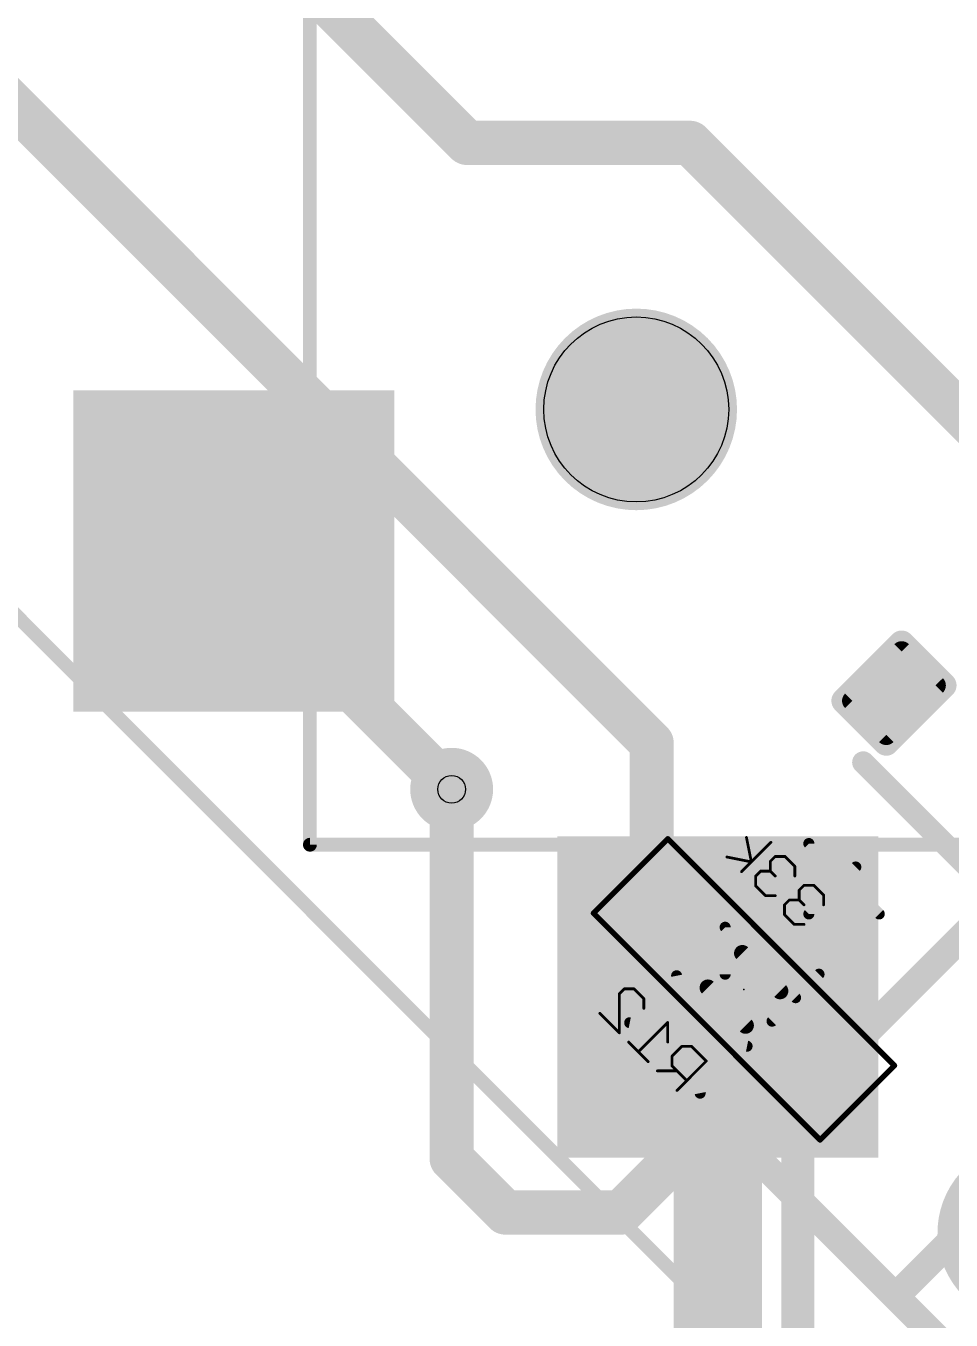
# Model space of a CAD drawing. Extents: x -76 to 580, y -41 to 95.
# Drawn here: x -33.9 to -25.39, y 14.07 to 25.97 of the extents above; entities that cross this region are included whole.
import ezdxf

# ---------------------------------------------------------------- set-up
doc = ezdxf.new("R2010")
doc.units = 0
for name, color, linetype in [('1', 22, 'CONTINUOUS'), ('16', 175, 'CONTINUOUS'), ('17', 82, 'CONTINUOUS'), ('18', 82, 'CONTINUOUS'), ('20', 7, 'CONTINUOUS'), ('21', 32, 'CONTINUOUS'), ('24', 7, 'CONTINUOUS'), ('25', 253, 'CONTINUOUS'), ('26', 253, 'CONTINUOUS'), ('28', 253, 'CONTINUOUS'), ('29', 253, 'CONTINUOUS'), ('30', 253, 'CONTINUOUS'), ('31', 253, 'CONTINUOUS'), ('32', 253, 'CONTINUOUS'), ('36', 253, 'CONTINUOUS'), ('40', 175, 'CONTINUOUS'), ('44', 253, 'CONTINUOUS'), ('51', 53, 'CONTINUOUS'), ('52', 253, 'CONTINUOUS')]:
    doc.layers.add(name, color=color, linetype=linetype)

# ---------------------------------------------------------------- blocks, each defined once
blk = doc.blocks.new('RECT100800X132800R30')
at = {"const_width": 0.0945}
blk.add_lwpolyline([(0.2677, -0.3205), (0.2677, 0.3205, 0.4142), (0.2205, 0.3678), (-0.2205, 0.3678, 0.4142), (-0.2677, 0.3205), (-0.2677, -0.3205, 0.4142), (-0.2205, -0.3678), (0.2205, -0.3678, 0.4142)], format="xyb", close=True, dxfattribs=at)
blk.add_solid([(-0.2441, -0.3441), (0.2441, -0.3441), (-0.2441, 0.3441), (0.2441, 0.3441)])
blk = doc.blocks.new('RECT125184X157184R30')
at = {"const_width": 0.1174}
blk.add_lwpolyline([(0.3325, -0.3738), (0.3325, 0.3738, 0.4142), (0.2738, 0.4325), (-0.2738, 0.4325, 0.4142), (-0.3325, 0.3738), (-0.3325, -0.3738, 0.4142), (-0.2738, -0.4325), (0.2738, -0.4325, 0.4142)], format="xyb", close=True, dxfattribs=at)
blk.add_solid([(-0.2992, -0.3992), (0.2992, -0.3992), (-0.2992, 0.3992), (0.2992, 0.3992)])
blk = doc.blocks.new('RECT')
blk.add_solid([(-0.5, -0.5), (0.5, -0.5), (-0.5, 0.5), (0.5, 0.5)])
blk = doc.blocks.new('LONGP100')
at = {"const_width": 1}
blk.add_lwpolyline([(-0.5, 0), (0.5, 0)], dxfattribs=at)
at = {"const_width": 0.5}
for points in [[(-0.5, 0.25, 1), (-0.5, -0.25)], [(0.5, -0.25, 1), (0.5, 0.25)]]:
    blk.add_lwpolyline(points, format="xyb", dxfattribs=at)
blk = doc.blocks.new('ROUNDV')
at = {"const_width": 0.5}
blk.add_lwpolyline([(0, -0.25, 1), (0, 0.25, 1), (0, -0.25)], format="xyb", dxfattribs=at)

msp = doc.modelspace()

# ---------------------------------------------------------------- linework, layer by layer
at = {"layer": '1'}
for points, const_width in [([(-31.9843, 20.9534), (-31.9843, 21.1411)], 0.4064), ([(-29.9813, 18.9505), (-31.9843, 20.9534)], 0.4064), ([(-27.5343, 13.5336), (-27.5343, 17.0411)], 0.8128)]:
    msp.add_lwpolyline(points, dxfattribs=dict(at, const_width=const_width))
for points, const_width in [([(-31.8827, 21.1411, 1), (-32.0859, 21.1411)], 0.2032), ([(-32.0859, 20.9534, 1), (-31.8827, 20.9534)], 0.2032), ([(-31.9124, 21.0252, 1), (-32.0561, 20.8816)], 0.2032), ([(-30.0532, 18.8786, 1), (-29.9095, 19.0223)], 0.2032), ([(-27.3311, 17.0411, 1), (-27.7375, 17.0411)], 0.4064)]:
    msp.add_lwpolyline(points, format="xyb", dxfattribs=dict(at, const_width=const_width))
at = {"layer": '16'}
for points, const_width in [([(-29.8399, 24.8902), (-35.5675, 30.6177)], 0.4064), ([(-28.1428, 19.3747), (-34.3654, 25.5973)], 0.4064), ([(-29.8399, 24.8902), (-27.7893, 24.8902)], 0.4064), ([(-27.7893, 24.8902), (-24.2184, 21.3193)], 0.4064), ([(-28.1428, 18.0312), (-28.1428, 19.3747)], 0.4064), ([(-29.9813, 15.5563), (-29.9813, 18.9505)], 0.4064), ([(-27.7186, 17.607), (-28.1428, 18.0312)], 0.4064), ([(-27.7186, 17.607), (-27.7539, 17.5716)], 0.254), ([(-26.7993, 16.6877), (-26.8347, 16.6524)], 0.4064), ([(-26.8347, 16.6524), (-28.4257, 15.0614)], 0.4064), ([(-26.7993, 6.0104), (-26.7993, 16.6877)], 0.3048), ([(-29.4864, 15.0614), (-29.9813, 15.5563)], 0.4064), ([(-28.4257, 15.0614), (-29.4864, 15.0614)], 0.4064)]:
    msp.add_lwpolyline(points, dxfattribs=dict(at, const_width=const_width))
for points, const_width in [([(-29.8399, 24.9918, 1), (-29.8399, 24.7886)], 0.2032), ([(-27.7175, 24.962, 1), (-27.8611, 24.8183)], 0.2032), ([(-27.7893, 24.7886, 1), (-27.7893, 24.9918)], 0.2032), ([(-29.9117, 24.8183, 1), (-29.7681, 24.962)], 0.2032), ([(-28.0412, 19.3747, 1), (-28.2444, 19.3747)], 0.2032), ([(-28.2147, 19.3029, 1), (-28.071, 19.4466)], 0.2032), ([(-29.8797, 18.9505, 1), (-30.0829, 18.9505)], 0.2032), ([(-28.071, 18.1031, 1), (-28.2147, 17.9594)], 0.2032), ([(-28.2444, 18.0312, 1), (-28.0412, 18.0312)], 0.2032), ([(-27.7904, 17.5351, 1), (-27.6467, 17.6788)], 0.2032), ([(-27.6737, 17.5621, 1), (-27.7635, 17.6519)], 0.127), ([(-27.7988, 17.6165, 1), (-27.709, 17.5267)], 0.127), ([(-26.7275, 16.6159, 1), (-26.8712, 16.7596)], 0.2032), ([(-26.9065, 16.7242, 1), (-26.7629, 16.5805)], 0.2032), ([(-26.7629, 16.5805, 1), (-26.9065, 16.7242)], 0.2032), ([(-26.7231, 16.6877, 1), (-26.8755, 16.6877)], 0.1524), ([(-29.9095, 15.6282, 1), (-30.0532, 15.4845)], 0.2032), ([(-30.0829, 15.5563, 1), (-29.8797, 15.5563)], 0.2032), ([(-29.4864, 15.163, 1), (-29.4864, 14.9598)], 0.2032), ([(-29.5582, 14.9895, 1), (-29.4145, 15.1332)], 0.2032), ([(-28.4975, 15.1332, 1), (-28.3538, 14.9895)], 0.2032), ([(-28.4257, 14.9598, 1), (-28.4257, 15.163)], 0.2032)]:
    msp.add_lwpolyline(points, format="xyb", dxfattribs=dict(at, const_width=const_width))
at = {"layer": '20'}
msp.add_circle((-28.2843, 22.4411), 0.85, dxfattribs=at)
at = {"layer": '21', "const_width": 0.254}
for points in [[(-27.2484, 15.6377), (-21.8602, 21.0258)], [(-25.9013, 14.2906), (-20.5132, 19.6788)], [(-25.9013, 14.2906), (-27.2484, 15.6377)], [(-22.7582, 11.1475), (-25.9013, 14.2906)]]:
    msp.add_lwpolyline(points, dxfattribs=at)
at = {"layer": '21', "const_width": 0.127}
for points in [[(-27.2035, 15.6826, 1), (-27.2933, 15.5928)], [(-27.2933, 15.6826, 1), (-27.2035, 15.5928)], [(-25.8564, 14.3355, 1), (-25.9462, 14.2457)], [(-25.9462, 14.3355, 1), (-25.8564, 14.2457)], [(-25.9462, 14.2457, 1), (-25.8564, 14.3355)]]:
    msp.add_lwpolyline(points, format="xyb", dxfattribs=at)
at = {"layer": '24'}
msp.add_point((-27.2943, 17.112), dxfattribs=at)
at = {"layer": '25', "const_width": 0.0508}
for points in [[(-26.6799, 18.4702, 1), (-26.7159, 18.4343)], [(-26.6725, 18.4522, 1), (-26.7233, 18.4522)], [(-26.2485, 18.2186, 1), (-26.2845, 18.2545)], [(-26.7159, 17.8231, 1), (-26.6799, 17.7871)], [(-26.0687, 17.7871, 1), (-26.0328, 17.8231)], [(-27.4419, 17.6829, 1), (-27.4927, 17.6829)], [(-27.4493, 17.7008, 1), (-27.4852, 17.6649)], [(-26.7233, 17.8051, 1), (-26.6725, 17.8051)], [(-27.8882, 17.242, 1), (-27.938, 17.2321)], [(-27.4927, 17.2514, 1), (-27.4419, 17.2514)], [(-26.5865, 17.2335, 1), (-26.6224, 17.2694)], [(-26.8381, 17.0178, 1), (-26.8022, 17.0537)], [(-28.3395, 16.8306, 1), (-28.3495, 16.7807)], [(-27.0538, 16.838, 1), (-27.0179, 16.8021)], [(-27.2709, 16.565, 1), (-27.261, 16.6148)], [(-27.7223, 16.1535, 1), (-27.6725, 16.1635)]]:
    msp.add_lwpolyline(points, format="xyb", dxfattribs=at)
at = {"layer": '25', "const_width": 0.1016}
for points in [[(-26.0508, 17.8051), (-26.6979, 18.4522)], [(-26.6979, 18.4522), (-26.6979, 17.8051)], [(-26.6979, 17.8051), (-26.2665, 18.2365)], [(-27.4673, 17.2514), (-27.4673, 17.6829)], [(-27.4673, 17.6829), (-26.8201, 17.0357)], [(-27.9131, 17.2371), (-27.6974, 16.1585)], [(-27.0359, 16.82), (-26.6044, 17.2514)], [(-28.3445, 16.8056), (-27.266, 16.5899)]]:
    msp.add_lwpolyline(points, dxfattribs=at)
at = {"layer": '26', "const_width": 0.0254}
for points in [[(-28.4396, 17.0722), (-28.3947, 17.1171)], [(-28.3947, 17.1171), (-28.3048, 17.1171)], [(-28.3048, 17.1171), (-28.2149, 17.0272)], [(-28.4396, 16.7127), (-28.4396, 17.0722)], [(-28.2149, 17.0272), (-28.2149, 16.9374)], [(-28.6194, 16.8924), (-28.4396, 16.7127)], [(-27.9953, 16.8076), (-28.2649, 16.5379)], [(-27.9953, 16.6278), (-27.9953, 16.8076)], [(-28.175, 16.4481), (-28.3548, 16.6278)], [(-27.8655, 16.5879), (-27.9554, 16.498)], [(-27.7756, 16.5879), (-27.8655, 16.5879)], [(-27.6408, 16.4531), (-27.7756, 16.5879)], [(-27.9554, 16.498), (-27.9554, 16.4082)], [(-27.9554, 16.4082), (-27.8205, 16.2733)], [(-27.9104, 16.1835), (-27.6408, 16.4531)], [(-27.9104, 16.3632), (-28.0902, 16.3632)]]:
    msp.add_lwpolyline(points, dxfattribs=at)
at = {"layer": '26', "const_width": 0.0127}
for points in [[(-28.3947, 17.1235, 1), (-28.3947, 17.1108)], [(-28.3902, 17.1126, 1), (-28.3992, 17.1216)], [(-28.3003, 17.1216, 1), (-28.3093, 17.1126)], [(-28.3048, 17.1108, 1), (-28.3048, 17.1235)], [(-28.4333, 17.0722, 1), (-28.446, 17.0722)], [(-28.4441, 17.0767, 1), (-28.4351, 17.0677)], [(-28.2086, 17.0272, 1), (-28.2213, 17.0272)], [(-28.2194, 17.0228, 1), (-28.2104, 17.0317)], [(-28.6149, 16.8969, 1), (-28.6239, 16.8879)], [(-28.2213, 16.9374, 1), (-28.2086, 16.9374)], [(-27.9889, 16.8076, 1), (-28.0016, 16.8076)], [(-27.9908, 16.8031, 1), (-27.9997, 16.8121)], [(-28.446, 16.7127, 1), (-28.4333, 16.7127)], [(-28.4441, 16.7082, 1), (-28.4351, 16.7172)], [(-28.3503, 16.6323, 1), (-28.3593, 16.6233)], [(-28.2694, 16.5424, 1), (-28.2604, 16.5334)], [(-28.0016, 16.6278, 1), (-27.9889, 16.6278)], [(-27.8655, 16.5943, 1), (-27.8655, 16.5816)], [(-27.861, 16.5834, 1), (-27.87, 16.5924)], [(-27.7711, 16.5924, 1), (-27.7801, 16.5834)], [(-27.7756, 16.5816, 1), (-27.7756, 16.5943)], [(-28.1795, 16.4436, 1), (-28.1705, 16.4526)], [(-27.949, 16.498, 1), (-27.9617, 16.498)], [(-27.9617, 16.4082, 1), (-27.949, 16.4082)], [(-27.9598, 16.5025, 1), (-27.9509, 16.4935)], [(-27.9509, 16.4126, 1), (-27.9598, 16.4037)], [(-27.6363, 16.4486, 1), (-27.6453, 16.4576)], [(-27.6453, 16.4486, 1), (-27.6363, 16.4576)], [(-28.0902, 16.3696, 1), (-28.0902, 16.3569)], [(-27.9104, 16.3569, 1), (-27.9104, 16.3696)], [(-27.9149, 16.1879, 1), (-27.9059, 16.179)], [(-27.825, 16.2688, 1), (-27.816, 16.2778)]]:
    msp.add_lwpolyline(points, format="xyb", dxfattribs=at)
at = {"layer": '28', "const_width": 0.0254}
for points in [[(-27.3163, 18.1936), (-27.0467, 18.4632)], [(-27.2264, 18.2835), (-27.2714, 18.5082)], [(-27.4511, 18.3284), (-27.2264, 18.2835)], [(-27.0067, 18.3335), (-27.0517, 18.2885)], [(-26.9169, 18.3335), (-27.0067, 18.3335)], [(-26.827, 18.2436), (-26.9169, 18.3335)], [(-27.1416, 18.1986), (-27.1865, 18.1537)], [(-27.0517, 18.1986), (-27.1416, 18.1986)], [(-27.0517, 18.2885), (-27.0517, 18.1986)], [(-27.0517, 18.1986), (-27.0067, 18.1537)], [(-26.827, 18.1537), (-26.827, 18.2436)], [(-27.1865, 18.1537), (-27.1865, 18.0638)], [(-27.1865, 18.0638), (-27.0966, 17.9739)], [(-26.7421, 18.0689), (-26.7871, 18.0239)], [(-26.6523, 18.0689), (-26.7421, 18.0689)], [(-26.5624, 17.979), (-26.6523, 18.0689)], [(-27.0966, 17.9739), (-27.0067, 17.9739)], [(-26.7871, 18.0239), (-26.7871, 17.934)], [(-26.5624, 17.8891), (-26.5624, 17.979)], [(-26.877, 17.934), (-26.9219, 17.8891)], [(-26.9219, 17.8891), (-26.9219, 17.7992)], [(-26.7871, 17.934), (-26.877, 17.934)], [(-26.7871, 17.934), (-26.7421, 17.8891)], [(-26.9219, 17.7992), (-26.832, 17.7093)], [(-26.832, 17.7093), (-26.7421, 17.7093)]]:
    msp.add_lwpolyline(points, dxfattribs=at)
at = {"layer": '28', "const_width": 0.0127}
for points in [[(-27.2651, 18.5094, 1), (-27.2776, 18.5069)], [(-27.0422, 18.4588, 1), (-27.0511, 18.4677)], [(-27.4499, 18.3347, 1), (-27.4524, 18.3222)], [(-27.0067, 18.3398, 1), (-27.0067, 18.3271)], [(-27.0023, 18.329, 1), (-27.0112, 18.3379)], [(-26.9124, 18.3379, 1), (-26.9214, 18.329)], [(-26.9169, 18.3271, 1), (-26.9169, 18.3398)], [(-27.3208, 18.1981, 1), (-27.3118, 18.1891)], [(-27.2326, 18.2822, 1), (-27.2202, 18.2847)], [(-27.2277, 18.2773, 1), (-27.2252, 18.2897)], [(-27.1416, 18.205, 1), (-27.1416, 18.1923)], [(-27.1371, 18.1942, 1), (-27.1461, 18.2031)], [(-27.0453, 18.2885, 1), (-27.058, 18.2885)], [(-27.0562, 18.293, 1), (-27.0472, 18.284)], [(-27.0472, 18.2031, 1), (-27.0562, 18.1942)], [(-27.058, 18.1986, 1), (-27.0453, 18.1986)], [(-27.0517, 18.1923, 1), (-27.0517, 18.205)], [(-26.8206, 18.2436, 1), (-26.8333, 18.2436)], [(-26.8315, 18.2391, 1), (-26.8225, 18.2481)], [(-27.1802, 18.1537, 1), (-27.1929, 18.1537)], [(-27.191, 18.1582, 1), (-27.182, 18.1492)], [(-27.182, 18.0683, 1), (-27.191, 18.0593)], [(-27.0112, 18.1492, 1), (-27.0023, 18.1582)], [(-26.8333, 18.1537, 1), (-26.8206, 18.1537)], [(-26.7421, 18.0752, 1), (-26.7421, 18.0625)], [(-26.7376, 18.0644, 1), (-26.7466, 18.0733)], [(-26.6478, 18.0733, 1), (-26.6567, 18.0644)], [(-26.6523, 18.0625, 1), (-26.6523, 18.0752)], [(-27.1929, 18.0638, 1), (-27.1802, 18.0638)], [(-27.0966, 17.9803, 1), (-27.0966, 17.9676)], [(-27.1011, 17.9695, 1), (-27.0921, 17.9784)], [(-27.0067, 17.9676, 1), (-27.0067, 17.9803)], [(-26.7916, 18.0284, 1), (-26.7826, 18.0194)], [(-26.7807, 18.0239, 1), (-26.7934, 18.0239)], [(-26.556, 17.979, 1), (-26.5687, 17.979)], [(-26.5669, 17.9745, 1), (-26.5579, 17.9835)], [(-26.9264, 17.8936, 1), (-26.9174, 17.8846)], [(-26.9155, 17.8891, 1), (-26.9282, 17.8891)], [(-26.877, 17.9404, 1), (-26.877, 17.9277)], [(-26.8725, 17.9295, 1), (-26.8814, 17.9385)], [(-26.7826, 17.9385, 1), (-26.7916, 17.9295)], [(-26.7934, 17.934, 1), (-26.7807, 17.934)], [(-26.7871, 17.9277, 1), (-26.7871, 17.9404)], [(-26.7466, 17.8846, 1), (-26.7376, 17.8936)], [(-26.5687, 17.8891, 1), (-26.556, 17.8891)], [(-26.9174, 17.8037, 1), (-26.9264, 17.7947)], [(-26.9282, 17.7992, 1), (-26.9155, 17.7992)], [(-26.832, 17.7157, 1), (-26.832, 17.703)], [(-26.8365, 17.7049, 1), (-26.8275, 17.7138)], [(-26.7421, 17.703, 1), (-26.7421, 17.7157)]]:
    msp.add_lwpolyline(points, format="xyb", dxfattribs=at)
at = {"layer": '29', "const_width": 0.9262}
msp.add_lwpolyline([(-28.2843, 21.978, 1), (-28.2843, 22.9042, 1), (-28.2843, 21.978)], format="xyb", dxfattribs=at)
at = {"layer": '30', "const_width": 0.9262}
msp.add_lwpolyline([(-28.2843, 21.978, 1), (-28.2843, 22.9042, 1), (-28.2843, 21.978)], format="xyb", dxfattribs=at)
at = {"layer": '40', "const_width": 0.0508}
for points in [[(-27.9944, 18.4951), (-28.6774, 17.812)], [(-25.9112, 16.4119), (-27.9944, 18.4951)], [(-28.6774, 17.812), (-26.5943, 15.7289)], [(-26.5943, 15.7289), (-25.9112, 16.4119)]]:
    msp.add_lwpolyline(points, dxfattribs=at)
at = {"layer": '40', "const_width": 0.0254}
for points in [[(-27.9854, 18.5041, 1), (-28.0033, 18.4861)], [(-27.9854, 18.4861, 1), (-28.0033, 18.5041)], [(-28.6684, 17.821, 1), (-28.6864, 17.803)], [(-28.6864, 17.821, 1), (-28.6684, 17.803)], [(-25.9022, 16.403, 1), (-25.9202, 16.4209)], [(-25.9202, 16.403, 1), (-25.9022, 16.4209)], [(-26.6033, 15.7379, 1), (-26.5853, 15.7199)], [(-26.6033, 15.7199, 1), (-26.5853, 15.7379)]]:
    msp.add_lwpolyline(points, format="xyb", dxfattribs=at)
at = {"layer": '44'}
msp.add_circle((-29.9813, 18.9505), 0.127, dxfattribs=at)
at = {"layer": '51', "const_width": 0.127}
for points in [[(-16.617, 3.182), (-47.7297, 34.2947)], [(-31.2843, 18.4411), (-31.2843, 33.9411)], [(-25.2843, 18.4411), (-31.2843, 18.4411)]]:
    msp.add_lwpolyline(points, dxfattribs=at)
at = {"layer": '51', "const_width": 0.0635}
for points in [[(-31.2843, 18.4729, 1), (-31.2843, 18.4094)], [(-31.316, 18.4411, 1), (-31.2525, 18.4411)]]:
    msp.add_lwpolyline(points, format="xyb", dxfattribs=at)
at = {"layer": '52'}
for points, const_width in [([(-26.1624, 19.2339, 1), (-26.2342, 19.162)], 0.1016), ([(-26.1624, 19.2339, 1), (-26.2342, 19.162)], 0.1016), ([(-27.2822, 17.4706, 1), (-27.3361, 17.4167)], 0.0762), ([(-27.599, 17.1538, 1), (-27.6529, 17.0999)], 0.0762), ([(-26.9896, 17.0702, 1), (-26.9357, 17.1241)], 0.0762), ([(-27.3064, 16.7534, 1), (-27.2525, 16.8073)], 0.0762)]:
    msp.add_lwpolyline(points, format="xyb", dxfattribs=dict(at, const_width=const_width))
for points, const_width in [([(-25.2084, 18.208), (-26.1983, 19.1979)], 0.2032), ([(-25.2084, 18.208), (-26.1983, 19.1979)], 0.2032), ([(-26.9627, 17.0971), (-27.3092, 17.4436)], 0.1524), ([(-27.626, 17.1268), (-27.2795, 16.7803)], 0.1524)]:
    msp.add_lwpolyline(points, dxfattribs=dict(at, const_width=const_width))

# ---------------------------------------------------------------- block references
at = {"layer": '1', "xscale": 2.8, "yscale": 2.8}
msp.add_blockref('RECT', (-31.9843, 21.1411), dxfattribs=at)
at = {"layer": '1', "xscale": 2.8, "yscale": 2.8, "rotation": 90}
msp.add_blockref('RECT', (-27.5343, 17.0411), dxfattribs=at)
at = {"layer": '16', "rotation": 135}
msp.add_blockref('RECT100800X132800R30', (-25.9155, 19.8343), dxfattribs=at)
at = {"layer": '16', "xscale": 0.7, "yscale": 0.9, "rotation": 315}
for p in [(-27.7539, 17.5716), (-26.8347, 16.6524)]:
    msp.add_blockref('RECT', p, dxfattribs=at)
at = {"layer": '17', "xscale": 1.5, "yscale": 1.5, "rotation": 135}
msp.add_blockref('LONGP100', (-24.1053, 14.2906), dxfattribs=at)
msp.add_blockref('LONGP100', (-24.1053, 14.2906), dxfattribs=at)
at = {"layer": '18', "xscale": 0.6096, "yscale": 0.6096}
msp.add_blockref('ROUNDV', (-29.9813, 18.9505), dxfattribs=at)
msp.add_blockref('ROUNDV', (-29.9813, 18.9505), dxfattribs=at)
at = {"layer": '29'}
for name, p, xscale, yscale in [('RECT', (-31.9843, 21.1411), 2.9524, 2.9524), ('ROUNDV', (-29.9813, 18.9505), 0.762, 0.762)]:
    msp.add_blockref(name, p, dxfattribs=dict(at, xscale=xscale, yscale=yscale))
for name, p, xscale, yscale, rotation in [('RECT', (-27.5343, 17.0411), 2.9524, 2.9524, 90), ('LONGP100', (-24.1053, 14.2906), 1.6524, 1.6524, 135)]:
    msp.add_blockref(name, p, dxfattribs=dict(at, xscale=xscale, yscale=yscale, rotation=rotation))
at = {"layer": '30', "rotation": 135}
msp.add_blockref('RECT125184X157184R30', (-25.9155, 19.8343), dxfattribs=at)
at = {"layer": '30', "xscale": 0.762, "yscale": 0.762}
msp.add_blockref('ROUNDV', (-29.9813, 18.9505), dxfattribs=at)
at = {"layer": '30'}
for name, p, xscale, yscale, rotation in [('RECT', (-27.7539, 17.5716), 0.8524, 1.0524, 315), ('RECT', (-26.8347, 16.6524), 0.8524, 1.0524, 315), ('LONGP100', (-24.1053, 14.2906), 1.6524, 1.6524, 135)]:
    msp.add_blockref(name, p, dxfattribs=dict(at, xscale=xscale, yscale=yscale, rotation=rotation))
at = {"layer": '31', "xscale": 2.8, "yscale": 2.8}
msp.add_blockref('RECT', (-31.9843, 21.1411), dxfattribs=at)
at = {"layer": '31', "xscale": 2.8, "yscale": 2.8, "rotation": 90}
msp.add_blockref('RECT', (-27.5343, 17.0411), dxfattribs=at)
at = {"layer": '32', "rotation": 135}
msp.add_blockref('RECT100800X132800R30', (-25.9155, 19.8343), dxfattribs=at)
at = {"layer": '32', "xscale": 0.7, "yscale": 0.9, "rotation": 315}
for p in [(-27.7539, 17.5716), (-26.8347, 16.6524)]:
    msp.add_blockref('RECT', p, dxfattribs=at)
at = {"layer": '36', "xscale": 0.3998, "yscale": 0.6, "rotation": 315}
msp.add_blockref('RECT', (-27.2943, 17.112), dxfattribs=at)
at = {"layer": '51', "yscale": 1.5, "rotation": 270}
for p, xscale in [((-32.0343, 21.1411), 1.5), ((-27.5343, 17.4411), 2)]:
    msp.add_blockref('RECT', p, dxfattribs=dict(at, xscale=xscale))
at = {"layer": '52', "xscale": 0.3, "yscale": 0.5999, "rotation": 315}
for p in [(-27.5766, 17.4011), (-27.0018, 16.8263)]:
    msp.add_blockref('RECT', p, dxfattribs=at)

doc.saveas('drawing.dxf')
